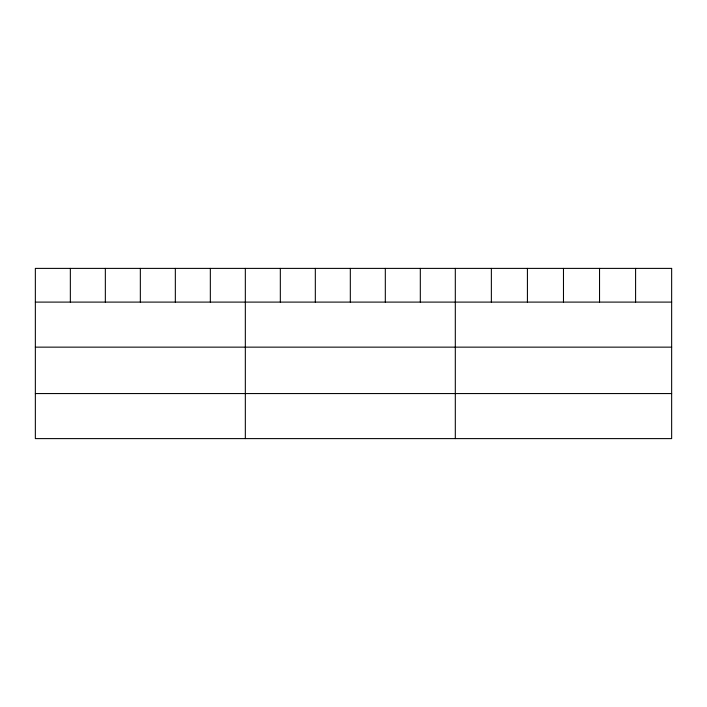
<?xml version="1.0" encoding="UTF-8"?>
<svg xmlns="http://www.w3.org/2000/svg" width="707" height="707" viewBox="0 0 707 707"><rect width="100%" height="100%" fill="white"/><g stroke="black" fill="none" stroke-linecap="round" stroke-linejoin="round"><path stroke-width="1.06" d="M35.35 302.101L671.65 302.101M35.35 347.146L671.65 347.146M35.35 393.56L671.65 393.56M635.593 268.395L635.593 302.101M599.536 268.395L599.536 302.101M563.479 268.395L563.479 302.101M527.422 268.395L527.422 302.101M491.365 268.395L491.365 302.101M455.308 268.395L455.308 438.605M420.312 268.395L420.312 302.101M385.315 268.395L385.315 302.101M350.318 268.395L350.318 302.101M315.322 268.395L315.322 302.101M280.325 268.395L280.325 302.101M245.329 268.395L245.329 438.605M210.333 268.395L210.333 302.101M175.336 268.395L175.336 302.101M140.34 268.395L140.34 302.101M105.343 268.395L105.343 302.101M70.346 268.395L70.346 302.101M671.65 268.395L35.35 268.395L35.35 438.605L671.65 438.605L671.65 268.395"/></g></svg>
